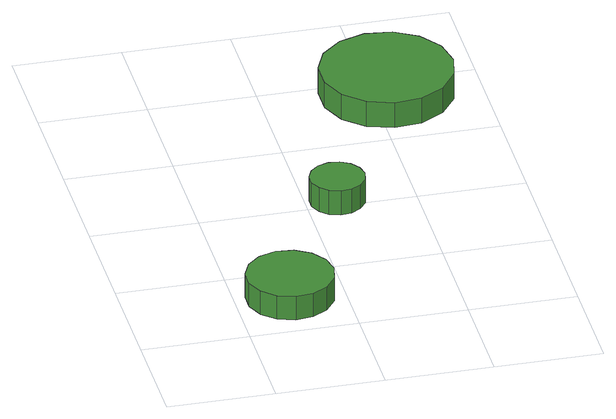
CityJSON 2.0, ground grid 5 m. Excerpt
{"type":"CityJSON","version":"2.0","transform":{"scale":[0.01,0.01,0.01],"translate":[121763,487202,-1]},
"CityObjects":{
"tree1":{"type":"SolitaryVegetationObject","attributes":{"function":"something"},"geometry":[{"type":"MultiSurface","lod":"1","boundaries":[[[0,1,2,3,4,5,6,7,8,9,10,11,12,13,14]],[[15,16,17,18,19,20,21,22,23,24,25,26,27,28,29]],[[0,29,28,1]],[[1,28,27,2]],[[2,27,26,3]],[[3,26,25,4]],[[4,25,24,5]],[[5,24,23,6]],[[6,23,22,7]],[[7,22,21,8]],[[8,21,20,9]],[[9,20,19,10]],[[10,19,18,11]],[[11,18,17,12]],[[12,17,16,13]],[[13,16,15,14]],[[14,15,29,0]]]}]},
"tree2":{"type":"SolitaryVegetationObject","attributes":{"function":"something"},"geometry":[{"type":"MultiSurface","lod":"1","boundaries":[[[30,31,32,33,34,35,36,37,38,39,40,41,42,43,44]],[[45,46,47,48,49,50,51,52,53,54,55,56,57,58,59]],[[30,59,58,31]],[[31,58,57,32]],[[32,57,56,33]],[[33,56,55,34]],[[34,55,54,35]],[[35,54,53,36]],[[36,53,52,37]],[[37,52,51,38]],[[38,51,50,39]],[[39,50,49,40]],[[40,49,48,41]],[[41,48,47,42]],[[42,47,46,43]],[[43,46,45,44]],[[44,45,59,30]]]}]},
"tree3":{"type":"SolitaryVegetationObject","attributes":{"function":"something"},"geometry":[{"type":"MultiSurface","lod":"1","boundaries":[[[60,61,62,63,64,65,66,67,68,69,70,71,72,73,74]],[[75,76,77,78,79,80,81,82,83,84,85,86,87,88,89]],[[60,89,88,61]],[[61,88,87,62]],[[62,87,86,63]],[[63,86,85,64]],[[64,85,84,65]],[[65,84,83,66]],[[66,83,82,67]],[[67,82,81,68]],[[68,81,80,69]],[[69,80,79,70]],[[70,79,78,71]],[[71,78,77,72]],[[72,77,76,73]],[[73,76,75,74]],[[74,75,89,60]]]}]}
},
"vertices":[
[452,294,169],[434,375,169],[385,443,169],[313,485,169],[230,494,169],[150,468,169],[88,412,169],[54,336,169],[54,252,169],[88,176,169],[150,120,169],[230,94,169],[313,103,169],[385,144,169],[434,212,169],[434,212,48],[385,144,48],[313,103,48],[230,94,48],[150,120,48],[88,176,48],[54,252,48],[54,336,48],[88,412,48],[150,468,48],[230,494,48],[313,485,48],[385,443,48],[434,375,48],[452,294,48],
[771,1048,173],[760,1099,173],[729,1142,173],[683,1168,173],[631,1174,173],[581,1157,173],[542,1122,173],[520,1074,173],[520,1021,173],[542,973,173],[581,938,173],[631,922,173],[683,927,173],[729,954,173],[760,996,173],[760,996,49],[729,954,49],[683,927,49],[631,922,49],[581,938,49],[542,973,49],[520,1021,49],[520,1074,49],[542,1122,49],[581,1157,49],[631,1174,49],[683,1168,49],[729,1142,49],[760,1099,49],[771,1048,49],
[1371,1879,190],[1345,2004,190],[1270,2107,190],[1160,2171,190],[1033,2184,190],[912,2144,190],[817,2059,190],[766,1943,190],[766,1816,190],[817,1699,190],[912,1614,190],[1033,1575,190],[1160,1588,190],[1270,1652,190],[1345,1755,190],[1345,1755,61],[1270,1652,61],[1160,1588,61],[1033,1575,61],[912,1614,61],[817,1699,61],[766,1816,61],[766,1943,61],[817,2059,61],[912,2144,61],[1033,2184,61],[1160,2171,61],[1270,2107,61],[1345,2004,61],[1371,1879,61]
]}
